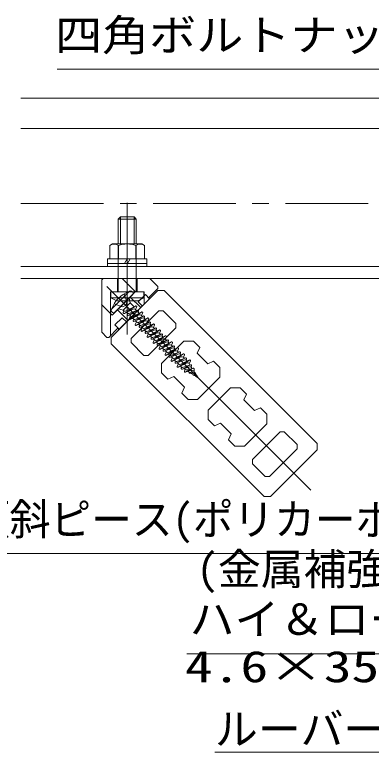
# Model space of a CAD drawing. Units: millimetres, scale not verified. Extents: x -1200 to 1200, y -500 to 500.
# Drawn here: x 261.29 to 285.01, y -429.43 to -380.3 of the extents above; entities that cross this region are included whole.
import ezdxf
from ezdxf.enums import TextEntityAlignment as Align

# ---------------------------------------------------------------- set-up
doc = ezdxf.new("R2010")
doc.units = ezdxf.units.MM
doc.header["$LTSCALE"] = 1.1
doc.linetypes.add('CHAIN1', pattern=[8, 5, -1, 1, -1])
for name, color, linetype, lineweight in [('0-0_一般', 7, 'Continuous', 9), ('0-4_ルーバー', 7, 'Continuous', 9), ('0-7_ストリンガー', 7, 'Continuous', 9), ('0-9_傾斜ピース', 7, 'Continuous', 9), ('0-B_文字', 7, 'Continuous', 9)]:
    doc.layers.add(name, color=color, linetype=linetype, lineweight=lineweight)
doc.styles.add('ＭＳ ゴシック', font='')
doc.styles.get('ＭＳ ゴシック').set_extended_font_data('MS Gothic')

# ---------------------------------------------------------------- blocks, each defined once
blk = doc.blocks.new('グループ-37-1')
at = {"layer": '0-4_ルーバー'}
for points in [[(122942.39, 167205.18), (122942.39, 167194.64), (123196.95, 166940.08), (123207.63, 166940.08), (123285.34, 167017.79), (123285.34, 167028.47), (123030.78, 167283.03), (123020.24, 167283.03)], [(123050.23, 167221.15), (123004.27, 167175.19), (122997.2, 167175.19), (122975.98, 167196.4), (122975.98, 167203.48), (123021.94, 167249.44), (123029.01, 167249.44), (123050.23, 167228.22)], [(123063.49, 167199.05), (123079.4, 167199.05), (123090.01, 167188.44), (123085.59, 167178.72), (123103.27, 167161.04), (123112.99, 167165.46), (123123.6, 167154.85), (123123.6, 167138.94), (123086.48, 167101.82), (123070.57, 167101.82), (123059.96, 167112.43), (123064.38, 167122.15), (123046.7, 167139.83), (123036.98, 167135.41), (123026.37, 167146.02), (123026.37, 167161.93)], [(123190.79, 167087.67), (123201.39, 167077.06), (123201.4, 167061.15), (123164.27, 167024.02), (123148.36, 167024.02), (123137.75, 167034.63), (123142.17, 167044.36), (123124.49, 167062.04), (123114.77, 167057.62), (123104.16, 167068.22), (123104.16, 167084.14), (123141.28, 167121.26), (123157.19, 167121.26), (123167.8, 167110.65), (123163.38, 167100.93), (123181.06, 167083.25)], [(123230.57, 167047.89), (123251.78, 167026.67), (123251.78, 167019.6), (123205.82, 166973.64), (123198.75, 166973.64), (123177.53, 166994.85), (123177.53, 167001.92), (123223.49, 167047.89)]]:
    blk.add_lwpolyline(points, close=True, dxfattribs=at)
blk = doc.blocks.new('グループ-103-1')
at = {"layer": '0-7_ストリンガー'}
for p, q in [((127917.39, 167553.33), (122792.39, 167553.33)), ((127917.39, 167323.33), (122792.39, 167323.33)), ((127917.39, 167303.33), (122792.39, 167303.33))]:
    blk.add_line(p, q, dxfattribs=at)
blk = doc.blocks.new('グループ-301-1')
at = {"layer": '0-9_傾斜ピース'}
for p, q in [((122954.44, 167360.83), (122954.44, 167402.08)), ((122984.44, 167402.08), (122954.44, 167402.08)), ((122980.69, 167360.83), (122980.69, 167405.83)), ((122984.44, 167360.83), (122984.44, 167402.08)), ((122954.44, 167358.52), (122954.44, 167280.66)), ((122984.44, 167358.71), (122984.44, 167280.83))]:
    blk.add_line(p, q, dxfattribs=at)
for points in [[(122958.19, 167360.83), (122958.19, 167405.83), (122954.44, 167402.08)], [(122958.19, 167405.83), (122980.69, 167405.83), (122984.44, 167402.08)]]:
    blk.add_lwpolyline(points, dxfattribs=at)
for points in [[(122996.94, 167270.83), (122941.94, 167270.83), (122941.94, 167280.83), (122996.94, 167280.83)], [(122996.94, 167270.83), (122941.94, 167270.83), (122951.94, 167265.83), (122986.94, 167265.83)]]:
    blk.add_lwpolyline(points, close=True, dxfattribs=at)
blk = doc.blocks.new('グループ-302-1')
at = {"layer": '0-9_傾斜ピース'}
for p, q in [((122940.39, 167358.31), (122944.76, 167360.83)), ((122944.76, 167360.83), (122993.76, 167360.83)), ((122940.39, 167335.83), (122940.39, 167358.31)), ((122954.82, 167335.83), (122954.82, 167358.31)), ((122983.69, 167335.83), (122983.69, 167358.31)), ((123001.76, 167335.83), (122936.76, 167335.83)), ((122936.76, 167323.33), (122936.76, 167335.83)), ((123001.76, 167328.33), (122936.76, 167328.33)), ((122969.26, 167335.83), (122964.93, 167328.33)), ((122974.26, 167335.83), (122969.93, 167328.33)), ((123001.76, 167323.33), (123001.76, 167335.83)), ((123001.76, 167323.33), (122936.76, 167323.33))]:
    blk.add_line(p, q, dxfattribs=at)
blk.add_lwpolyline([(122998.12, 167335.83), (122998.12, 167358.31), (122993.76, 167360.83)], dxfattribs=at)
for centre, radius, start, end in [((122969.26, 167318.26), 42.57, 70.18087, 109.81913), ((122947.61, 167345.81), 14.43, 60.00001, 119.99999), ((122990.91, 167345.81), 14.43, 60.00001, 119.99999)]:
    blk.add_arc(centre, radius, start, end, dxfattribs=at)
blk = doc.blocks.new('グループ-303-1')
at = {"layer": '0-9_傾斜ピース'}
blk.add_line((122969.44, 167429.37), (122969.44, 167210), dxfattribs=at)
for name in ['グループ-301-1', 'グループ-302-1']:
    blk.add_blockref(name, (0, 0), dxfattribs=at)
blk = doc.blocks.new('グループ-304-1')
at = {"layer": '0-9_傾斜ピース'}
for p, q in [((122926.94, 167300.83), (122929.44, 167303.33)), ((122926.94, 167300.83), (122926.94, 167213.62)), ((123006.94, 167303.33), (122929.44, 167303.33)), ((122983.05, 167281.26), (122960.98, 167303.33)), ((122982.75, 167280.96), (122944.16, 167242.37)), ((122999.55, 167276.54), (123006.62, 167269.47)), ((122991.89, 167254.74), (122974.21, 167272.42)), ((123006.91, 167269.77), (123005.15, 167271.54)), ((122944.16, 167242.37), (122926.48, 167260.05)), ((122944.16, 167242.37), (122926.94, 167259.59)), ((122970.68, 167233.53), (122953, 167251.21)), ((122948.88, 167225.87), (122961, 167237.99)), ((122968.07, 167230.92), (122961, 167237.99)), ((122948.88, 167225.87), (122955.95, 167218.8)), ((122926.94, 167213.62), (122935.32, 167205.25))]:
    blk.add_line(p, q, dxfattribs=at)
for points in [[(123005.15, 167271.54), (123020.17, 167286.56), (123020.17, 167290.1), (123006.94, 167303.33)], [(122999.55, 167276.54), (122987.43, 167264.42), (122994.5, 167257.35)], [(122953.88, 167220.27), (122955.65, 167218.5), (123006.91, 167269.77)], [(122953.88, 167220.27), (122938.86, 167205.25), (122935.32, 167205.25)]]:
    blk.add_lwpolyline(points, dxfattribs=at)
blk = doc.blocks.new('グループ-305-1')
at = {"layer": '0-9_傾斜ピース'}
for p, q in [((122926.94, 167300.83), (122929.44, 167303.33)), ((122926.94, 167300.83), (122926.94, 167213.62)), ((122953.19, 167303.33), (122929.44, 167303.33)), ((122953.19, 167303.33), (122953.19, 167280.83)), ((122985.69, 167280.83), (122985.69, 167303.33)), ((123006.94, 167303.33), (122985.69, 167303.33)), ((122941.32, 167280.83), (122941.32, 167207.71)), ((122953.19, 167280.83), (122941.32, 167280.83)), ((122997.57, 167280.83), (122985.69, 167280.83)), ((122997.57, 167260.42), (122997.57, 167280.83)), ((122997.57, 167260.42), (123006.91, 167269.77)), ((123006.91, 167269.77), (123005.15, 167271.54)), ((122926.94, 167213.62), (122935.32, 167205.25)), ((122938.86, 167205.25), (122935.32, 167205.25)), ((122938.86, 167205.25), (122941.32, 167207.71))]:
    blk.add_line(p, q, dxfattribs=at)
blk.add_lwpolyline([(123005.15, 167271.54), (123020.17, 167286.56), (123020.17, 167290.1), (123006.94, 167303.33)], dxfattribs=at)
blk = doc.blocks.new('グループ-306-1')
at = {"layer": '0-9_傾斜ピース'}
for name in ['グループ-304-1', 'グループ-305-1']:
    blk.add_blockref(name, (0, 0), dxfattribs=at)
blk = doc.blocks.new('グループ-307-1')
at = {"layer": '0-9_傾斜ピース'}
for p, q in [((122973.18, 167282), (122943.13, 167251.94)), ((122978.48, 167276.69), (122948.43, 167246.64)), ((122964.33, 167277.77), (122968.79, 167264.43)), ((122976.72, 167282), (122978.48, 167280.23)), ((122968.79, 167264.43), (122966.89, 167258.23)), ((122972.3, 167270.51), (122974.42, 167262.58)), ((122947.36, 167260.8), (122960.69, 167256.33)), ((122954.62, 167252.83), (122962.54, 167250.71)), ((122960.69, 167256.33), (122966.89, 167258.23)), ((122963.33, 167249.91), (122962.54, 167250.71)), ((122964.46, 167245.13), (122979.04, 167252.43)), ((122983.15, 167257.31), (122964.58, 167245.21)), ((122966.54, 167249.01), (122983.27, 167257.38)), ((122986.42, 167250.6), (122971.26, 167241.96)), ((122971.75, 167244.86), (122986.59, 167250.68)), ((122983.03, 167251.79), (122984.97, 167255.68)), ((122983.03, 167251.79), (122984.82, 167249.99)), ((122944.9, 167246.64), (122943.13, 167248.41)), ((122963.94, 167249.47), (122962.73, 167246.79)), ((122968.35, 167247.08), (122970.16, 167245.28)), ((122970.16, 167245.28), (122969.46, 167243.51)), ((122971.1, 167241.88), (122985.78, 167247.64)), ((122974.54, 167240.9), (122972.7, 167236.83)), ((122972.86, 167242.57), (122974.54, 167240.9)), ((122972.87, 167242.56), (122974.67, 167240.76)), ((122974.42, 167235.17), (122989.01, 167242.47)), ((122993.11, 167247.35), (122974.55, 167235.24)), ((122978.81, 167240.21), (122993.24, 167247.42)), ((122981.07, 167231.91), (122995.75, 167237.67)), ((122996.39, 167240.63), (122981.23, 167231.99)), ((122981.88, 167234.95), (122996.56, 167240.71)), ((122987.54, 167247.27), (122988.23, 167249.04)), ((122987.54, 167247.27), (122989.34, 167245.47)), ((122992.45, 167242.36), (122994.79, 167240.02)), ((122992.99, 167241.82), (122994.94, 167245.72)), ((122997.51, 167237.3), (122998.2, 167239.07)), ((122978.32, 167237.12), (122980.12, 167235.32)), ((122980.12, 167235.32), (122979.43, 167233.55)), ((122984.51, 167230.93), (122982.67, 167226.86)), ((122982.83, 167232.6), (122984.51, 167230.93)), ((122982.83, 167232.6), (122984.64, 167230.8)), ((122984.39, 167225.2), (122998.98, 167232.5)), ((123003.08, 167237.38), (122984.52, 167225.27)), ((122988.29, 167227.15), (122990.09, 167225.35)), ((122988.78, 167230.24), (123003.21, 167237.45)), ((122991.01, 167221.97), (123005.69, 167227.73)), ((123006.33, 167230.69), (122991.17, 167222.05)), ((122991.5, 167224.89), (123006.5, 167230.77)), ((123013.02, 167227.44), (122994.46, 167215.33)), ((122997.51, 167237.3), (122999.31, 167235.5)), ((122998.72, 167220.3), (123013.15, 167227.51)), ((123002.39, 167232.42), (123004.73, 167230.08)), ((123002.96, 167231.85), (123004.91, 167235.75)), ((123007.45, 167227.36), (123008.14, 167229.13)), ((123007.45, 167227.36), (123009.25, 167225.56)), ((123012.9, 167221.91), (123014.85, 167225.81)), ((122990.09, 167225.35), (122989.4, 167223.58)), ((122994.45, 167220.99), (122992.61, 167216.92)), ((122992.77, 167222.66), (122994.45, 167220.99)), ((122992.81, 167222.63), (122994.61, 167220.83)), ((122994.33, 167215.26), (123008.92, 167222.56)), ((122998.23, 167217.21), (123000.03, 167215.41)), ((123000.03, 167215.41), (122999.33, 167213.64)), ((123000.98, 167212), (123015.66, 167217.76)), ((123016.3, 167220.72), (123001.14, 167212.08)), ((123001.79, 167215.04), (123016.47, 167220.8)), ((123022.99, 167217.47), (123004.43, 167205.36)), ((123008.53, 167210.24), (123023.12, 167217.54)), ((123012.9, 167221.91), (123014.7, 167220.11)), ((123017.42, 167217.39), (123018.11, 167219.16)), ((123017.42, 167217.39), (123019.22, 167215.59)), ((123022.87, 167211.94), (123024.82, 167215.84)), ((123004.55, 167210.89), (123002.6, 167206.99)), ((123002.74, 167212.69), (123004.55, 167210.89)), ((123004.3, 167205.29), (123018.89, 167212.59)), ((123008.2, 167207.24), (123010, 167205.44)), ((123010, 167205.44), (123009.31, 167203.67)), ((123010.95, 167202.03), (123025.63, 167207.79)), ((123026.27, 167210.75), (123011.11, 167202.11)), ((123011.76, 167205.07), (123026.44, 167210.83)), ((123014.52, 167200.92), (123012.57, 167197.02)), ((123012.71, 167202.72), (123014.52, 167200.92)), ((123014.27, 167195.32), (123028.86, 167202.62)), ((123032.96, 167207.5), (123014.4, 167195.39)), ((123018.5, 167200.27), (123033.09, 167207.57)), ((123021.73, 167195.1), (123036.41, 167200.86)), ((123022.87, 167211.94), (123024.67, 167210.14)), ((123027.39, 167207.42), (123028.08, 167209.19)), ((123027.39, 167207.42), (123029.19, 167205.62)), ((123032.84, 167201.97), (123034.79, 167205.87)), ((123032.84, 167201.97), (123034.64, 167200.17)), ((123018.17, 167197.27), (123019.97, 167195.47)), ((123019.97, 167195.47), (123019.28, 167193.7)), ((123020.92, 167192.06), (123035.6, 167197.82)), ((123036.24, 167200.78), (123021.08, 167192.14)), ((123024.49, 167190.95), (123022.54, 167187.05)), ((123022.69, 167192.75), (123024.49, 167190.95)), ((123024.24, 167185.35), (123038.83, 167192.65)), ((123042.93, 167197.53), (123024.37, 167185.42)), ((123028.47, 167190.3), (123043.06, 167197.6)), ((123046.21, 167190.81), (123031.05, 167182.17)), ((123031.7, 167185.13), (123046.38, 167190.89)), ((123037.36, 167197.45), (123038.05, 167199.22)), ((123037.36, 167197.45), (123039.16, 167195.65)), ((123042.81, 167192), (123044.76, 167195.9)), ((123042.81, 167192), (123044.61, 167190.2)), ((123047.33, 167187.48), (123048.02, 167189.25)), ((123028.14, 167187.3), (123029.94, 167185.5)), ((123029.94, 167185.5), (123029.25, 167183.73)), ((123030.89, 167182.09), (123045.57, 167187.85)), ((123034.46, 167180.98), (123032.51, 167177.08)), ((123032.66, 167182.78), (123034.46, 167180.98)), ((123034.21, 167175.38), (123048.8, 167182.68)), ((123052.9, 167187.56), (123034.34, 167175.45)), ((123038.11, 167177.33), (123039.91, 167175.53)), ((123038.44, 167180.33), (123053.03, 167187.63)), ((123040.86, 167172.12), (123055.54, 167177.88)), ((123056.18, 167180.84), (123041.02, 167172.2)), ((123041.67, 167175.16), (123056.35, 167180.92)), ((123062.87, 167177.59), (123044.31, 167165.48)), ((123047.33, 167187.48), (123049.13, 167185.68)), ((123048.41, 167170.36), (123063, 167177.66)), ((123052.78, 167182.03), (123054.73, 167185.93)), ((123052.78, 167182.03), (123054.58, 167180.23)), ((123057.3, 167177.51), (123057.99, 167179.28)), ((123057.3, 167177.51), (123059.1, 167175.71)), ((123039.91, 167175.53), (123039.22, 167173.76)), ((123044.43, 167171.01), (123042.48, 167167.11)), ((123042.63, 167172.81), (123044.43, 167171.01)), ((123044.18, 167165.41), (123058.77, 167172.71)), ((123048.08, 167167.36), (123049.88, 167165.56)), ((123049.88, 167165.56), (123049.19, 167163.79)), ((123065.5, 167167.91), (123050.83, 167162.15)), ((123066.15, 167170.87), (123050.99, 167162.23)), ((123051.64, 167165.19), (123066.32, 167170.95)), ((123072.72, 167167.5), (123054.27, 167155.51)), ((123058.4, 167160.38), (123072.85, 167167.57)), ((123062.75, 167172.06), (123064.7, 167175.96)), ((123062.75, 167172.06), (123064.55, 167170.26)), ((123067.28, 167167.53), (123067.96, 167169.31)), ((123067.28, 167167.53), (123069.1, 167165.71)), ((123072.45, 167161.08), (123074.57, 167165.92)), ((123054.4, 167161.04), (123052.45, 167157.14)), ((123052.6, 167162.84), (123054.4, 167161.04)), ((123054.15, 167155.44), (123067.99, 167162.32)), ((123059.91, 167155.53), (123058.05, 167157.38)), ((123059.91, 167155.53), (123059.31, 167153.97)), ((123060.87, 167152.3), (123073.77, 167156.38)), ((123074.69, 167159.33), (123061.07, 167152.38)), ((123061.46, 167155.15), (123074.69, 167159.33)), ((123063.38, 167153.1), (123065.57, 167151.7)), ((123065.57, 167151.7), (123064.46, 167149.18)), ((123079.17, 167153.68), (123066.16, 167147.53)), ((123069.65, 167151.09), (123079.35, 167153.74)), ((123072.45, 167161.08), (123073.75, 167159.04)), ((123075.95, 167155.59), (123076.33, 167157.92)), ((123075.95, 167155.59), (123077.45, 167153.22)), ((123080.5, 167148.44), (123080.7, 167152.66)), ((123065.99, 167147.46), (123075.43, 167150.32)), ((123070.22, 167148.74), (123072.4, 167147.35)), ((123072.4, 167147.35), (123072.3, 167146.58)), ((123079.81, 167145.03), (123073.31, 167145.38)), ((123073.46, 167145.38), (123082.38, 167146.2)), ((123082.47, 167146.2), (123074.89, 167146.56)), ((123078.9, 167143.21), (123078.92, 167142.66)), ((123079.34, 167142.08), (123086.26, 167139.4)), ((123080.5, 167148.44), (123081.91, 167146.22)), ((123082.75, 167140.76), (123087.2, 167137.92)), ((123083.04, 167145.78), (123084.36, 167142.38)), ((123084.36, 167142.38), (123087.2, 167137.92))]:
    blk.add_line(p, q, dxfattribs=at)
for points in [[(122980.84, 167256.16), (122974.42, 167262.58), (122962.54, 167250.71)], [(123075.7, 167145.25), (123079.63, 167142.74), (123086.26, 167139.4)]]:
    blk.add_lwpolyline(points, dxfattribs=at)
for centre, radius, start, end in [((122984.67, 167240.45), 42.5, 106.92751, 163.07249), ((122974.95, 167280.23), 2.5, 45, 135), ((122976.72, 167278.46), 2.5, 315, 45), ((122944.9, 167250.18), 2.5, 135, 225), ((122965.84, 167252.65), 3.71, 225, 280.88477), ((122980.59, 167249.35), 3.45, 45, 116.57613), ((122983.84, 167256.25), 1.27, 333.42387, 123.10492), ((122987.05, 167249.5), 1.27, 338.5651, 119.70453), ((122946.66, 167248.41), 2.5, 225, 315), ((122963.89, 167246.27), 1.27, 155.69355, 303.10492), ((122970.64, 167243.06), 1.27, 150.29547, 299.70453), ((122971.32, 167246.44), 1.64, 225, 291.4349), ((122977.16, 167243.52), 3.71, 225, 296.57613), ((122986.38, 167246.11), 1.64, 45, 111.4349), ((122990.55, 167239.38), 3.45, 45, 116.57613), ((122993.8, 167246.29), 1.27, 333.42387, 123.10492), ((122996.35, 167236.14), 1.64, 45, 111.4349), ((122997.02, 167239.53), 1.27, 338.5651, 119.70453), ((122973.85, 167236.31), 1.27, 155.69355, 303.10492), ((122980.61, 167233.09), 1.27, 158.5651, 299.70453), ((122981.28, 167236.48), 1.64, 225, 291.4349), ((122983.82, 167226.34), 1.27, 155.69355, 303.10492), ((122987.13, 167233.55), 3.71, 225, 296.57613), ((123000.52, 167229.41), 3.45, 45, 116.57613), ((123003.77, 167236.32), 1.27, 333.42387, 123.10492), ((123006.29, 167226.2), 1.64, 45, 111.4349), ((123006.96, 167229.59), 1.27, 338.5651, 119.70453), ((123013.71, 167226.38), 1.27, 333.42387, 123.10492), ((122990.58, 167223.12), 1.27, 158.5651, 299.70453), ((122991.25, 167226.51), 1.64, 225, 291.4349), ((122993.76, 167216.4), 1.27, 155.69355, 303.10492), ((122997.07, 167223.61), 3.71, 225, 296.57613), ((123000.52, 167213.18), 1.27, 158.5651, 299.70453), ((123001.19, 167216.57), 1.64, 225, 291.4349), ((123010.46, 167219.47), 3.45, 45, 116.57613), ((123016.26, 167216.23), 1.64, 45, 111.4349), ((123016.93, 167219.62), 1.27, 338.5651, 119.70453), ((123023.68, 167216.41), 1.27, 333.42387, 123.10492), ((123003.73, 167206.43), 1.27, 153.42387, 303.10492), ((123006.99, 167213.33), 3.45, 225, 296.57613), ((123010.49, 167203.21), 1.27, 158.5651, 299.70453), ((123011.16, 167206.6), 1.64, 225, 291.4349), ((123016.96, 167203.36), 3.45, 225, 296.57613), ((123020.43, 167209.5), 3.45, 45, 116.57613), ((123026.23, 167206.26), 1.64, 45, 111.4349), ((123026.9, 167209.65), 1.27, 338.5651, 119.70453), ((123030.4, 167199.53), 3.45, 45, 116.57613), ((123033.65, 167206.44), 1.27, 333.42387, 123.10492), ((123036.87, 167199.68), 1.27, 338.5651, 119.70453), ((123013.7, 167196.46), 1.27, 153.42387, 303.10492), ((123020.46, 167193.24), 1.27, 158.5651, 299.70453), ((123021.13, 167196.63), 1.64, 225, 291.4349), ((123026.93, 167193.39), 3.45, 225, 296.57613), ((123036.2, 167196.29), 1.64, 45, 111.4349), ((123040.37, 167189.56), 3.45, 45, 116.57613), ((123043.62, 167196.46), 1.27, 333.42387, 123.10492), ((123046.84, 167189.71), 1.27, 338.5651, 119.70453), ((123023.67, 167186.49), 1.27, 153.42387, 303.10492), ((123030.43, 167183.27), 1.27, 158.5651, 299.70453), ((123031.1, 167186.66), 1.64, 225, 291.4349), ((123033.64, 167176.51), 1.27, 153.42387, 303.10492), ((123036.9, 167183.42), 3.45, 225, 296.57613), ((123046.17, 167186.32), 1.64, 45, 111.4349), ((123050.34, 167179.59), 3.45, 45, 116.57613), ((123053.59, 167186.49), 1.27, 333.42387, 123.10492), ((123056.14, 167176.35), 1.64, 45, 111.4349), ((123056.81, 167179.74), 1.27, 338.5651, 119.70453), ((123063.56, 167176.52), 1.27, 333.42387, 123.10492), ((123040.4, 167173.3), 1.27, 158.5651, 299.70453), ((123041.07, 167176.69), 1.64, 225, 291.4349), ((123043.61, 167166.54), 1.27, 153.42387, 303.10492), ((123046.87, 167173.45), 3.45, 225, 296.57613), ((123051.04, 167166.72), 1.64, 225, 291.4349), ((123060.31, 167169.62), 3.45, 45, 116.57613), ((123066.1, 167166.36), 1.66, 45, 111.4349), ((123066.78, 167169.77), 1.27, 338.85193, 119.70453), ((123073.41, 167166.43), 1.27, 336.31695, 123.01243), ((123050.37, 167163.33), 1.27, 158.5651, 299.70453), ((123053.58, 167156.57), 1.27, 153.42387, 303.01242), ((123056.85, 167163.49), 3.47, 225, 296.43525), ((123060.49, 167153.51), 1.27, 158.85193, 297.0337), ((123061, 167156.61), 1.53, 225, 287.55477), ((123068.3, 167156), 5.09, 237.5, 285.29936), ((123069.53, 167159.22), 3.46, 32.5, 116.43525), ((123074.34, 167154.57), 1.9, 32.5, 107.55476), ((123075.07, 167158.13), 1.27, 350.71067, 126.51264), ((123079.63, 167152.71), 1.07, 357.31672, 115.30813), ((123065.62, 167148.67), 1.27, 156.31695, 295.30813), ((123073.37, 167146.45), 1.07, 172.63404, 275.234), ((123075.14, 167151.64), 5.09, 237.5, 267.27222), ((123076.73, 167146.03), 4.48, 32.5, 106.8568), ((123079.58, 167142.69), 0.653, 182.08604, 248.83282), ((123079.51, 167139.28), 5.76, 32.5, 86.95981), ((123082.44, 167145.55), 0.653, 21.16718, 95.234)]:
    blk.add_arc(centre, radius, start, end, dxfattribs=at)
blk = doc.blocks.new('グループ-308-1')
at = {"layer": '0-9_傾斜ピース'}
blk.add_blockref('グループ-307-1', (0, 0), dxfattribs=at)

msp = doc.modelspace()

# ---------------------------------------------------------------- linework, layer by layer
at = {"layer": '0-0_一般'}
for p, q in [((261.696, -385.867), (466.696, -385.867)), ((267.417, -398.4), (280.982, -411.965))]:
    msp.add_line(p, q, dxfattribs=at)
at = {"layer": '0-0_一般', "linetype": 'CHAIN1'}
msp.add_line((261.696, -392.867), (466.696, -392.867), dxfattribs=at)
at = {"layer": '0-B_文字'}
for p, q in [((302.212, -383.934), (264.103, -383.934)), ((298.015, -416.188), (258.246, -416.188)), ((300.075, -422.866), (272.742, -422.866)), ((304.737, -429.43), (274.6, -429.43))]:
    msp.add_line(p, q, dxfattribs=at)

# ---------------------------------------------------------------- block references
at = {"layer": '0-4_ルーバー', "xscale": 0.04, "yscale": 0.04}
msp.add_blockref('グループ-37-1', (-4650, -7090), dxfattribs=at)
at = {"layer": '0-7_ストリンガー', "xscale": 0.04, "yscale": 0.04}
msp.add_blockref('グループ-103-1', (-4650, -7090), dxfattribs=at)
at = {"layer": '0-9_傾斜ピース', "xscale": 0.04, "yscale": 0.04}
for name in ['グループ-303-1', 'グループ-306-1', 'グループ-308-1']:
    msp.add_blockref(name, (-4650, -7090), dxfattribs=at)

# ---------------------------------------------------------------- texts
at = {"layer": '0-B_文字', "style": 'ＭＳ ゴシック'}
for s, height, width, p in [('四角ボルトナットM6×25(SUS)', 2.089, 1.1, (263.965, -383.329)), ('傾斜ピース(ポリカーボネート)', 2.09, 0.95, (258.246, -415.588)), ('ハイ＆ロービス(SUS)', 2.089, 1.05, (272.919, -422.234)), ('4.6×35(Ｍ', 2.09, 1.3, (272.609, -425.392))]:
    msp.add_text(s, height=height, dxfattribs=dict(at, width=width)).set_placement(p, align=Align.BOTTOM_LEFT)
for s, height, p in [('(金属補強板付)', 2.09, (273.386, -418.9)), ('ルーバー25 ゼロライン', 2.089, (274.613, -429.555))]:
    msp.add_text(s, height=height, dxfattribs=at).set_placement(p, align=Align.BOTTOM_LEFT)

doc.saveas('drawing.dxf')
